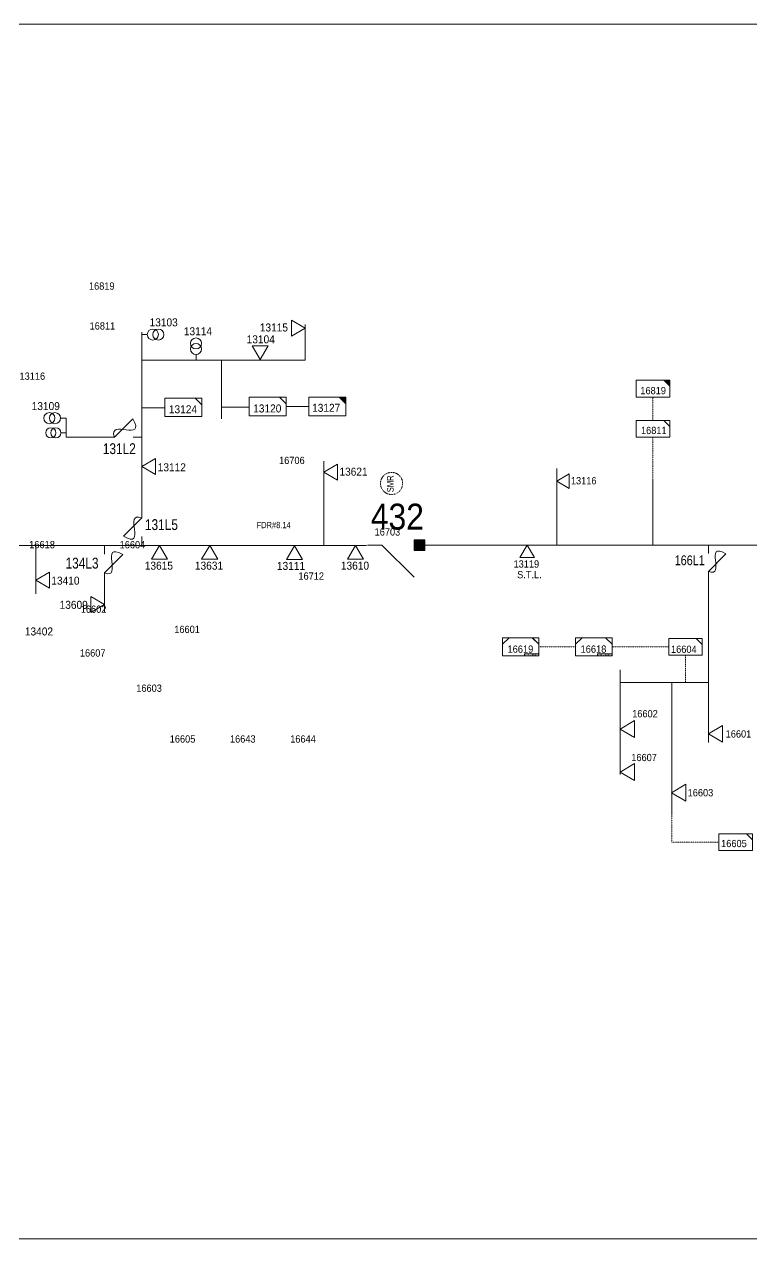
# Model space of a CAD drawing. Header units: metres. Extents: x 65984 to 144644, y -19036 to 23726.
# Drawn here: x 96267 to 96637, y 5739 to 6356 of the extents above; entities that cross this region are included whole.
import ezdxf
from ezdxf.enums import TextEntityAlignment as Align

# ---------------------------------------------------------------- set-up
doc = ezdxf.new("R2010")
doc.units = ezdxf.units.M
doc.header["$MEASUREMENT"] = 0
doc.linetypes.add('DGN Style 3', pattern=[0.013877, 0, -0.013877])
doc.layers.get('0').update_dxf_attribs({"color": 95, "lineweight": 40})
for name, color, linetype, lineweight in [('ABS', 7, 'Continuous', 40), ('ABS NUMBER', 112, 'Continuous', 30), ('CONTRACTOR NAME', 95, 'Continuous', 40), ('d_fco', 5, 'Continuous', 40), ('d_fco text', 95, 'Continuous', 40), ('d_oh branch', 94, 'Continuous', 40), ('d_tf', 1, 'Continuous', 40), ('d_tf no', 6, 'Continuous', 40), ('d_ug cable', 95, 'Continuous', 40), ('d_unit sub', 7, 'Continuous', 40), ('FDR  1  05', 172, 'Continuous', 40), ('Level 37', 7, 'Continuous', 0), ('O H MAIN FEEDER', 4, 'Continuous', 100)]:
    doc.layers.add(name, color=color, linetype=linetype, lineweight=lineweight)
doc.styles.add('NASKHF', font='naskhf.shx', dxfattribs={"height": 8})
doc.styles.add('Style-Arial', font='arial.ttf')
doc.styles.add('Style-msdefault', font='msdefault.shx')

# ---------------------------------------------------------------- blocks, each defined once
blk = doc.blocks.new('TF_8')
at = {"color": 0, "linetype": 'ByBlock', "lineweight": -2}
blk.add_line((6.3, 4.95), (9.9, 1.35), dxfattribs=at)
blk.add_3dface([(-10.1, 4.95), (9.9, 4.95), (9.9, -5.05), (-10.1, -5.05)], dxfattribs=at)
blk = doc.blocks.new('exist.us-1000kva')
at = {"color": 0, "linetype": 'ByBlock', "lineweight": -2, "flags": 128}
blk.add_lwpolyline([(40, 12.9), (32.8, 20), (40, 20)], close=True, dxfattribs=at)
at = {"color": 0, "linetype": 'ByBlock', "lineweight": -2, "extrusion": (0, 0, -1)}
blk.add_solid([(-40, 12.9), (-32.8, 20), (-40, 20)], dxfattribs=at)
at = {"color": 0, "linetype": 'ByBlock', "lineweight": -2, "xscale": 2, "yscale": 2}
blk.add_blockref('TF_8', (20.2, 10.1), dxfattribs=at)
blk = doc.blocks.new('FUSE01')
at = {"color": 0, "linetype": 'ByBlock', "lineweight": -2}
blk.add_line((0, -17.15), (0, -22.55), dxfattribs=at)
at = {"color": 0, "linetype": 'ByBlock', "lineweight": -2, "flags": 128}
blk.add_lwpolyline([(0, 0.05), (0, -5.75), (-11.2, -16.95)], dxfattribs=at)
at = {"color": 0, "linetype": 'ByBlock', "lineweight": -2}
blk.add_open_spline([(-11.2, -16.95), (3.4, -25.35), (-11.6, -1.35), (0, -5.75)], degree=3, dxfattribs=at)
blk = doc.blocks.new('*U1285')
at = {"layer": 'CONTRACTOR NAME', "color": 220, "lineweight": 13, "ltscale": 0.498271, "flags": 128}
for points in [[(1.71, -0.5), (-3.71, -0.5), (-3.71, 0.48), (1.71, 0.48)], [(3.72, -0.5), (1.71, -0.5), (1.71, 0.48), (3.72, 0.48)]]:
    blk.add_lwpolyline(points, close=True, dxfattribs=at)
at = {"layer": 'CONTRACTOR NAME', "color": 220, "lineweight": 13, "style": 'Style-msdefault', "width": 0.945946}
for s, height, p in [('2018.12.02', 0.683, (-3.48, 0.34)), ('BDC', 0.572, (2.06, 0.28))]:
    blk.add_text(s, height=height, dxfattribs=at).set_placement(p, align=Align.TOP_LEFT)
blk = doc.blocks.new('ABS2_1_1')
at = {"color": 0, "linetype": 'ByBlock', "lineweight": -2, "ltscale": 500}
for q in [(-29900, 43500), (0, 0)]:
    blk.add_line((0, 13600), q, dxfattribs=at)
at = {"color": 0, "linetype": 'ByBlock', "lineweight": -2, "ltscale": 500, "flags": 128}
for points in [[(5000, 43600), (-5000, 43600), (-5000, 53600), (5000, 53600)], [(3791, 49653), (3791, 49653), (3791, 49653)]]:
    blk.add_lwpolyline(points, close=True, dxfattribs=at)
at = {"color": 0, "linetype": 'ByBlock', "lineweight": -2, "ltscale": 500}
for points in [[(5000, 43600), (-5000, 43600), (5000, 53600), (-5000, 53600)], [(3791, 49653), (3791, 49653), (3791, 49653)]]:
    blk.add_solid(points, dxfattribs=at)
blk = doc.blocks.new('TRA1_1224')
at = {"layer": 'd_tf', "color": 220, "linetype": 'Continuous', "lineweight": 13, "ltscale": 0.000215867, "flags": 128}
blk.add_lwpolyline([(10.1, -17), (0.1, 0), (-9.9, -17)], close=True, dxfattribs=at)
blk = doc.blocks.new('TRA1_1223')
at = {"layer": 'd_tf', "color": 220, "linetype": 'Continuous', "lineweight": 13, "ltscale": 0.000215867, "xscale": 1.000046566207833, "yscale": 1.000046566207833, "zscale": 1.000046566207833, "rotation": 180}
blk.add_blockref('TRA1_1224', (0, 0), dxfattribs=at)
blk = doc.blocks.new('TRA1_1226')
at = {"layer": 'd_tf', "color": 220, "linetype": 'Continuous', "lineweight": 13, "ltscale": 0.000215867, "extrusion": (0, 0, -1), "flags": 128}
blk.add_lwpolyline([(-10.1, -17), (-0.1, 0), (9.9, -17)], close=True, dxfattribs=at)
blk = doc.blocks.new('TRA1_1225')
at = {"layer": 'd_tf', "color": 220, "linetype": 'Continuous', "lineweight": 13, "ltscale": 0.000215867, "xscale": 1.000046566207833, "yscale": 1.000046566207833, "zscale": 1.000046566207833, "rotation": 180}
blk.add_blockref('TRA1_1226', (0, 0), dxfattribs=at)
blk = doc.blocks.new('TRA1_1230')
at = {"layer": 'd_tf', "color": 220, "linetype": 'Continuous', "lineweight": 13, "ltscale": 0.00025881, "flags": 128}
blk.add_lwpolyline([(10, -17), (0, 0), (-10, -17)], close=True, dxfattribs=at)
blk = doc.blocks.new('TRA1_1229')
at = {"layer": 'd_tf', "color": 220, "linetype": 'Continuous', "lineweight": 13, "ltscale": 0.00025881, "xscale": 1.000046566207833, "yscale": 1.000046566207833, "zscale": 1.000046566207833, "rotation": 180}
blk.add_blockref('TRA1_1230', (0, 0), dxfattribs=at)
blk = doc.blocks.new('*U3107')
at = {"layer": 'd_unit sub', "color": 220, "linetype": 'Continuous', "lineweight": 13, "flags": 128}
for points in [[(-9.48, 1.38), (-6.07, 4.73), (-9.48, 4.73)], [(9.49, 1.32), (6.02, 4.73), (9.5, 4.73)]]:
    blk.add_lwpolyline(points, close=True, dxfattribs=at)
at = {"layer": 'd_unit sub', "color": 220, "linetype": 'Continuous', "lineweight": 13, "xscale": 0.94866334575076, "yscale": 0.94866334575076, "zscale": 0.4380515265747434, "rotation": 359.9999999999999}
blk.add_blockref('TF_8', (0.1, 0.04), dxfattribs=at)
blk = doc.blocks.new('TFU_173')
at = {"layer": 'd_ug cable', "color": 220, "linetype": 'Continuous', "lineweight": 13}
blk.add_line((0, 10), (0, 0), dxfattribs=at)
at = {"layer": 'd_ug cable', "color": 220, "linetype": 'Continuous', "lineweight": 13, "extrusion": (0, 0, -1)}
for centre in [(0, 30), (0, 20)]:
    blk.add_circle(centre, 10, dxfattribs=at)
blk = doc.blocks.new('TRA1_1456')
at = {"layer": 'd_ug cable', "color": 220, "linetype": 'Continuous', "lineweight": 13, "extrusion": (0, 0, -1), "flags": 128}
blk.add_lwpolyline([(-10.1, -17), (-0.1, 0), (9.9, -17)], close=True, dxfattribs=at)
blk = doc.blocks.new('TRA1_1455')
at = {"layer": 'd_ug cable', "color": 220, "linetype": 'Continuous', "lineweight": 13, "xscale": 1.000046566207833, "yscale": 1.000046566207833, "zscale": 1.000046566207833, "rotation": 180}
blk.add_blockref('TRA1_1456', (0, 0), dxfattribs=at)
blk = doc.blocks.new('TRA1_1454')
at = {"layer": 'd_ug cable', "color": 6, "linetype": 'Continuous', "lineweight": 13, "flags": 128}
blk.add_lwpolyline([(10.1, -17), (0.1, 0), (-9.9, -17)], close=True, dxfattribs=at)
blk = doc.blocks.new('TRA1_1453')
at = {"layer": 'd_ug cable', "color": 6, "linetype": 'Continuous', "lineweight": 13, "xscale": 1.000046566088347, "yscale": 1.000046566088347, "zscale": 1.000046566088347, "rotation": 180.0000042736749}
blk.add_blockref('TRA1_1454', (0, 0), dxfattribs=at)

msp = doc.modelspace()

# ---------------------------------------------------------------- linework, layer by layer
at = {"layer": 'd_oh branch', "color": 220, "linetype": 'Continuous', "lineweight": 13}
for p, q in [((96537.52, 6130.27), (96537.52, 6091.29)), ((96586.37, 6091.29), (96586.37, 6124.55)), ((96614.54, 6073.36), (96614.54, 5991.07)), ((96569.7, 6027.95), (96569.7, 5974.68)), ((96614.54, 6021.51), (96569.7, 6021.51)), ((96596.01, 6021.51), (96596.01, 5954.32))]:
    msp.add_line(p, q, dxfattribs=at)
at = {"layer": 'd_ug cable', "color": 220, "linetype": 'Continuous', "lineweight": 13}
for p, q in [((96326.6, 6109.89), (96326.6, 6199.63)), ((96326.6, 6109.89), (96326.6, 6199.63)), ((96326.6, 6109.89), (96326.6, 6199.63)), ((96326.6, 6109.89), (96326.6, 6199.63)), ((96409.69, 6185.45), (96409.69, 6203.51)), ((96409.69, 6185.45), (96409.69, 6203.51)), ((96409.69, 6185.45), (96409.69, 6203.51)), ((96409.69, 6185.45), (96409.69, 6203.51)), ((96326.6, 6185.45), (96409.69, 6185.45)), ((96326.6, 6185.45), (96409.69, 6185.45)), ((96326.6, 6185.45), (96409.69, 6185.45)), ((96326.6, 6185.45), (96409.69, 6185.45)), ((96367.11, 6155.51), (96367.11, 6185.45)), ((96367.11, 6155.51), (96367.11, 6185.45)), ((96367.11, 6155.51), (96367.11, 6185.45)), ((96367.11, 6155.51), (96367.11, 6185.45)), ((96288.09, 6146.27), (96288.09, 6155.93)), ((96288.09, 6146.27), (96288.09, 6155.93)), ((96288.09, 6146.27), (96288.09, 6155.93)), ((96288.09, 6146.27), (96288.09, 6155.93)), ((96399.93, 6161.83), (96411.49, 6161.83)), ((96399.93, 6161.83), (96411.49, 6161.83)), ((96399.93, 6161.83), (96411.49, 6161.83)), ((96399.93, 6161.83), (96411.49, 6161.83)), ((96309.81, 6146.27), (96288.09, 6146.27)), ((96309.81, 6146.27), (96288.09, 6146.27)), ((96309.81, 6146.27), (96288.09, 6146.27)), ((96309.81, 6146.27), (96288.09, 6146.27)), ((96419.16, 6134.1), (96419.16, 6091.23)), ((96419.16, 6134.1), (96419.16, 6091.23)), ((96419.16, 6134.1), (96419.16, 6091.23)), ((96419.16, 6134.1), (96419.16, 6091.23)), ((96440.73, 6091.23), (96118.39, 6091.21)), ((96272.74, 6066.56), (96272.74, 6091.23)), ((96272.74, 6066.56), (96272.74, 6091.23)), ((96272.74, 6066.56), (96272.74, 6091.23)), ((96272.74, 6066.56), (96272.74, 6091.23)), ((96307.63, 6057.05), (96307.63, 6076)), ((96307.63, 6057.05), (96307.63, 6076)), ((96307.63, 6057.05), (96307.63, 6076)), ((96307.63, 6057.05), (96307.63, 6076))]:
    msp.add_line(p, q, dxfattribs=at)
at = {"layer": 'd_ug cable', "color": 220, "linetype": 'DGN Style 3', "lineweight": 13}
for p, q in [((96586.37, 6166.65), (96586.37, 6154.8)), ((96528.45, 6039.67), (96547.09, 6039.67)), ((96565.58, 6039.67), (96594.38, 6039.67)), ((96602.91, 6035.4), (96602.91, 6021.51))]:
    msp.add_line(p, q, dxfattribs=at)
at = {"layer": 'd_ug cable', "color": 220, "linetype": 'Continuous', "lineweight": 13, "flags": 128}
for points in [[(96338.3, 6161.11), (96326.6, 6161.11)], [(96338.3, 6161.11), (96326.6, 6161.11)], [(96338.3, 6161.11), (96326.6, 6161.11)], [(96338.3, 6161.11), (96326.6, 6161.11)], [(96381.15, 6161.53), (96367.11, 6161.53)], [(96381.15, 6161.53), (96367.11, 6161.53)], [(96381.15, 6161.53), (96367.11, 6161.53)], [(96381.15, 6161.53), (96367.11, 6161.53)]]:
    msp.add_lwpolyline(points, dxfattribs=at)
at = {"layer": 'd_ug cable', "color": 220, "linetype": 'DGN Style 3', "lineweight": 13, "flags": 128}
for points in [[(96586.37, 6146.26), (96586.37, 6124.55)], [(96619.95, 5940.36), (96596.01, 5940.36), (96596.01, 5954.32)]]:
    msp.add_lwpolyline(points, dxfattribs=at)
at = {"layer": 'd_ug cable', "color": 2, "linetype": 'DGN Style 3', "lineweight": 13}
msp.add_circle((96453.55, 6122.72), 5.64, dxfattribs=at)
at = {"layer": 'O H MAIN FEEDER', "color": 220, "lineweight": 13, "ltscale": 30}
msp.add_line((96537.52, 6091.29), (96469.95, 6091.29), dxfattribs=at)
at = {"layer": 'O H MAIN FEEDER', "color": 140, "linetype": 'Continuous', "lineweight": 13, "flags": 128}
msp.add_lwpolyline([(95909.51, 6356.17), (97132.61, 6356.17), (97132.61, 5738.74), (95909.51, 5738.74)], close=True, dxfattribs=at)
at = {"layer": 'O H MAIN FEEDER', "color": 220, "lineweight": 13, "ltscale": 30, "flags": 128}
msp.add_lwpolyline([(96744, 6091.29), (96534.36, 6091.29)], dxfattribs=at)

# ---------------------------------------------------------------- block references
at = {"layer": 'ABS', "color": 2, "linetype": 'Continuous', "lineweight": 13, "ltscale": 0.812883, "xscale": 0.0005446322480400587, "yscale": -0.0005446322480400591, "zscale": 0.000360672857092237, "rotation": 90.00000000000031}
msp.add_blockref('ABS2_1_1', (96441.27, 6091.29), dxfattribs=at)
at = {"layer": 'CONTRACTOR NAME', "color": 220, "lineweight": 13, "ltscale": 0.498271}
for p in [(96524.74, 6035.55), (96561.86, 6035.55)]:
    msp.add_blockref('*U1285', p, dxfattribs=at)
at = {"layer": 'd_fco', "color": 7, "linetype": 'Continuous', "lineweight": 13, "xscale": 0.8, "yscale": 0.8, "zscale": 0.1205302691593963, "rotation": 179.9999150855068}
msp.add_blockref('FUSE01', (96614.54, 6073.4), dxfattribs=at)
at = {"layer": 'd_tf', "color": 220, "linetype": 'Continuous', "lineweight": 13, "ltscale": 0.000215867, "extrusion": (0, 0, -1), "xscale": 0.37, "yscale": 0.37, "zscale": 0.37, "rotation": 90.00012307436616}
msp.add_blockref('TRA1_1225', (-96537.52, 6123.95), dxfattribs=at)
at = {"layer": 'd_tf', "color": 220, "linetype": 'Continuous', "lineweight": 13, "ltscale": 0.000215867, "xscale": 0.3700000000000001, "yscale": 0.3700000000000001, "zscale": 0.3700000000000001, "rotation": 179.9998805858008}
msp.add_blockref('TRA1_1223', (96522.46, 6091.29), dxfattribs=at)
at = {"layer": 'd_tf', "color": 220, "linetype": 'Continuous', "lineweight": 13, "ltscale": 0.00025881, "xscale": 0.4267622666565712, "yscale": 0.4267622666565712, "zscale": 0.4267622666565712, "rotation": 269.9999999999999}
for p in [(96569.71, 5997.87), (96614.55, 5995.41), (96569.71, 5976.01), (96595.86, 5965.49)]:
    msp.add_blockref('TRA1_1229', p, dxfattribs=at)
at = {"layer": 'd_ug cable', "color": 6, "linetype": 'Continuous', "lineweight": 13, "xscale": 0.4070000000000001, "yscale": 0.4070000000000001, "zscale": 0.4070000000000001, "rotation": 90.00043732080188}
msp.add_blockref('TRA1_1453', (96409.69, 6201.67), dxfattribs=at)
msp.add_blockref('TRA1_1453', (96409.69, 6201.67), dxfattribs=at)
msp.add_blockref('TRA1_1453', (96409.69, 6201.67), dxfattribs=at)
at = {"layer": 'd_ug cable', "color": 220, "linetype": 'Continuous', "lineweight": 13}
for name, p, xscale, yscale, zscale, rotation in [('TRA1_1455', (96409.69, 6201.67), 0.4070000000000001, 0.4070000000000001, 0.4070000000000001, 90.00043732080188), ('TFU_173', (96326.6, 6198.43), 0.2816630959933371, 0.2816630959933371, 0.2816630959933371, 270.00005088138), ('TFU_173', (96326.6, 6198.43), 0.2816630959933371, 0.2816630959933371, 0.2816630959933371, 270.00005088138), ('TFU_173', (96326.6, 6198.43), 0.2816630959933371, 0.2816630959933371, 0.2816630959933371, 270.00005088138), ('TFU_173', (96326.6, 6198.43), 0.2816630959933371, 0.2816630959933371, 0.2816630959933371, 270.00005088138), ('TFU_173', (96354.16, 6185.45), 0.2816630959933371, 0.2816630959933371, 0.2816630959933371, 359.9999999999999), ('TFU_173', (96354.16, 6185.45), 0.2816630959933371, 0.2816630959933371, 0.2816630959933371, 359.9999999999999), ('TFU_173', (96354.16, 6185.45), 0.2816630959933371, 0.2816630959933371, 0.2816630959933371, 359.9999999999999), ('TFU_173', (96354.16, 6185.45), 0.2816630959933371, 0.2816630959933371, 0.2816630959933371, 359.9999999999999), ('TF_8', (96347.78, 6161.46), 0.9388769866444568, 0.9388769866444568, 0.4694384933222284, 359.9999999999999), ('TF_8', (96347.78, 6161.46), 0.9388769866444568, 0.9388769866444568, 0.4694384933222284, 359.9999999999999), ('TF_8', (96347.78, 6161.46), 0.9388769866444568, 0.9388769866444568, 0.4694384933222284, 359.9999999999999), ('TF_8', (96347.78, 6161.46), 0.9388769866444568, 0.9388769866444568, 0.4694384933222284, 359.9999999999999), ('TF_8', (96390.63, 6161.88), 0.9388769866444568, 0.9388769866444568, 0.4694384933222284, 359.9999999999999), ('TF_8', (96390.63, 6161.88), 0.9388769866444568, 0.9388769866444568, 0.4694384933222284, 359.9999999999999), ('TF_8', (96390.63, 6161.88), 0.9388769866444568, 0.9388769866444568, 0.4694384933222284, 359.9999999999999), ('TF_8', (96390.63, 6161.88), 0.9388769866444568, 0.9388769866444568, 0.4694384933222284, 359.9999999999999), ('exist.us-1000kva', (96411.49, 6157.13), 0.4694384933222284, 0.4694384933222284, 0.4694384933222284, 359.9999999999999), ('exist.us-1000kva', (96411.49, 6157.13), 0.4694384933222284, 0.4694384933222284, 0.4694384933222284, 359.9999999999999), ('exist.us-1000kva', (96411.49, 6157.13), 0.4694384933222284, 0.4694384933222284, 0.4694384933222284, 359.9999999999999), ('exist.us-1000kva', (96411.49, 6157.13), 0.4694384933222284, 0.4694384933222284, 0.4694384933222284, 359.9999999999999), ('FUSE01', (96307.94, 6146.27), 0.8333381467080893, -0.8333381467080901, 0.1325832960753359, 270.000228319361), ('FUSE01', (96307.94, 6146.27), 0.8333381467080893, -0.8333381467080901, 0.1325832960753359, 270.000228319361), ('FUSE01', (96307.94, 6146.27), 0.8333381467080893, -0.8333381467080901, 0.1325832960753359, 270.000228319361), ('FUSE01', (96307.94, 6146.27), 0.8333381467080893, -0.8333381467080901, 0.1325832960753359, 270.000228319361), ('FUSE01', (96307.63, 6072.43), 0.8333381467080891, 0.8333381467080891, 0.1325832960753359, 179.9998947555364), ('FUSE01', (96307.63, 6072.43), 0.8333381467080891, 0.8333381467080891, 0.1325832960753359, 179.9998947555364), ('FUSE01', (96307.63, 6072.43), 0.8333381467080891, 0.8333381467080891, 0.1325832960753359, 179.9998947555364), ('TRA1_1455', (96404.13, 6090.94), 0.407, 0.407, 0.407, 179.9998805858008), ('TRA1_1455', (96404.13, 6090.94), 0.407, 0.407, 0.407, 179.9998805858008), ('TRA1_1455', (96404.13, 6090.94), 0.407, 0.407, 0.407, 179.9998805858008), ('TRA1_1455', (96404.13, 6090.94), 0.407, 0.407, 0.407, 179.9998805858008), ('TRA1_1455', (96272.74, 6073.51), 0.4070000000000001, 0.4070000000000001, 0.4070000000000001, 270.0001230743661), ('TRA1_1455', (96272.74, 6073.51), 0.4070000000000001, 0.4070000000000001, 0.4070000000000001, 270.0001230743661), ('TRA1_1455', (96272.74, 6073.51), 0.4070000000000001, 0.4070000000000001, 0.4070000000000001, 270.0001230743661), ('TRA1_1455', (96272.74, 6073.51), 0.4070000000000001, 0.4070000000000001, 0.4070000000000001, 270.0001230743661)]:
    msp.add_blockref(name, p, dxfattribs=dict(at, xscale=xscale, yscale=yscale, zscale=zscale, rotation=rotation))
at = {"layer": 'd_ug cable', "color": 220, "linetype": 'Continuous', "lineweight": 13, "extrusion": (0, 0, -1)}
for name, p, xscale, yscale, zscale, rotation in [('TRA1_1455', (-96386.67, 6185.74), 0.407, 0.407, 0.407, 359.9998173764003), ('TRA1_1455', (-96386.67, 6185.74), 0.407, 0.407, 0.407, 359.9998173764003), ('TRA1_1455', (-96386.67, 6185.74), 0.407, 0.407, 0.407, 359.9998173764003), ('TRA1_1455', (-96386.67, 6185.74), 0.407, 0.407, 0.407, 359.9998173764003), ('TFU_173', (-96288.09, 6155.93), 0.281663095993337, 0.281663095993337, 0.281663095993337, 269.9998570147347), ('TFU_173', (-96288.09, 6155.93), 0.281663095993337, 0.281663095993337, 0.281663095993337, 269.9998570147347), ('TFU_173', (-96288.09, 6155.93), 0.281663095993337, 0.281663095993337, 0.281663095993337, 269.9998570147347), ('TFU_173', (-96288.09, 6155.93), 0.281663095993337, 0.281663095993337, 0.281663095993337, 269.9998570147347), ('TFU_173', (-96287.98, 6148.46), 0.2534967863940033, 0.2534967863940033, 0.2534967863940033, 269.9998570147347), ('TRA1_1455', (-96326.6, 6131.43), 0.407, 0.407, 0.407, 90.00024615194303), ('TRA1_1455', (-96326.6, 6131.43), 0.407, 0.407, 0.407, 90.00024615194303), ('TRA1_1455', (-96326.6, 6131.43), 0.407, 0.407, 0.407, 90.00024615194303), ('TRA1_1455', (-96326.6, 6131.43), 0.407, 0.407, 0.407, 90.00024615194303), ('TRA1_1455', (-96419.16, 6128.51), 0.4070000000000001, 0.4070000000000001, 0.4070000000000001, 90.00012307436616), ('TRA1_1455', (-96419.16, 6128.51), 0.4070000000000001, 0.4070000000000001, 0.4070000000000001, 90.00012307436616), ('TRA1_1455', (-96419.16, 6128.51), 0.4070000000000001, 0.4070000000000001, 0.4070000000000001, 90.00012307436616), ('TRA1_1455', (-96419.16, 6128.51), 0.4070000000000001, 0.4070000000000001, 0.4070000000000001, 90.00012307436616), ('TRA1_1455', (-96335.67, 6091.22), 0.407, 0.407, 0.407, 180), ('TRA1_1455', (-96335.67, 6091.22), 0.407, 0.407, 0.407, 180), ('TRA1_1455', (-96335.67, 6091.22), 0.407, 0.407, 0.407, 180), ('TRA1_1455', (-96335.67, 6091.22), 0.407, 0.407, 0.407, 180), ('TRA1_1455', (-96361.14, 6091.22), 0.407, 0.407, 0.407, 179.9999999998771), ('TRA1_1455', (-96361.14, 6091.22), 0.407, 0.407, 0.407, 179.9999999998771), ('TRA1_1455', (-96361.14, 6091.22), 0.407, 0.407, 0.407, 179.9999999998771), ('TRA1_1455', (-96361.14, 6091.22), 0.407, 0.407, 0.407, 179.9999999998771), ('TRA1_1455', (-96435.33, 6091.22), 0.407, 0.407, 0.407, 180), ('TRA1_1455', (-96435.33, 6091.22), 0.407, 0.407, 0.407, 180), ('TRA1_1455', (-96435.33, 6091.22), 0.407, 0.407, 0.407, 180), ('TRA1_1455', (-96435.33, 6091.22), 0.407, 0.407, 0.407, 180), ('TRA1_1455', (-96307.63, 6061.14), 0.407, 0.407, 0.407, 270), ('TRA1_1455', (-96307.63, 6061.14), 0.407, 0.407, 0.407, 270), ('TRA1_1455', (-96307.63, 6061.14), 0.407, 0.407, 0.407, 270), ('TRA1_1455', (-96307.63, 6061.14), 0.407, 0.407, 0.407, 270)]:
    msp.add_blockref(name, p, dxfattribs=dict(at, xscale=xscale, yscale=yscale, zscale=zscale, rotation=rotation))
at = {"layer": 'd_ug cable', "color": 7, "linetype": 'Continuous', "lineweight": 13, "xscale": 0.8333381467080891, "yscale": 0.8333381467080891, "zscale": 0.1325832960753359}
for p, rotation in [((96326.6, 6110.02), 359.9997716821658), ((96326.6, 6110.02), 359.9997716821658), ((96326.6, 6110.02), 359.9997716821658), ((96326.6, 6110.02), 359.9997716821658), ((96307.63, 6072.43), 179.9998947555364)]:
    msp.add_blockref('FUSE01', p, dxfattribs=dict(at, rotation=rotation))
at = {"layer": 'd_unit sub', "color": 220, "linetype": 'Continuous', "lineweight": 13, "xscale": 0.9742284657550533, "yscale": 0.9742284657550533, "zscale": 0.9742284657550533}
for p in [(96519.2, 6039.67), (96556.33, 6039.67)]:
    msp.add_blockref('*U3107', p, dxfattribs=at)
at = {"layer": 'FDR  1  05', "color": 220, "linetype": 'Continuous', "lineweight": 13, "zscale": 0.4267622666565712, "rotation": 359.9999999999999}
for name, p, xscale, yscale in [('exist.us-1000kva', (96577.84, 6166.65), 0.4267622666565712, 0.4267622666565712), ('TF_8', (96586.46, 6150.58), 0.8535245333131425, 0.8535245333131425), ('TF_8', (96603, 6039.71), 0.8535245333131425, 0.8535245333131425), ('TF_8', (96628.57, 5940.4), 0.8535245333131425, 0.8535245333131425)]:
    msp.add_blockref(name, p, dxfattribs=dict(at, xscale=xscale, yscale=yscale))

# ---------------------------------------------------------------- texts
at = {"layer": 'ABS NUMBER', "color": 2, "lineweight": 13, "style": 'Style-Arial', "width": 0.88}
msp.add_text('432', height=13.169, dxfattribs=at).set_placement((96442.98, 6112.45), align=Align.TOP_LEFT)
at = {"layer": 'd_fco text', "color": 7, "linetype": 'Continuous', "lineweight": 13, "style": 'Style-msdefault', "width": 0.82}
msp.add_text('166L1', height=5, rotation=359.96624, dxfattribs=at).set_placement((96597.44, 6081.17))
at = {"layer": 'd_tf no', "color": 220, "linetype": 'Continuous', "lineweight": 13, "style": 'Style-msdefault'}
for s, width, p in [('16819', 0.945946, (96299.75, 6224.93)), ('16811', 0.945946, (96300.07, 6204.66)), ('16819', 0.945946, (96579.98, 6171.79)), ('16811', 0.945946, (96580.3, 6151.52)), ('16706', 0.945946, (96396.36, 6136.29)), ('16703', 0.945946, (96444.92, 6099.93)), ('16618', 0.953514, (96269.35, 6093.5)), ('16604', 0.945946, (96315.34, 6093.42)), ('16602', 0.945946, (96295.61, 6060.65)), ('16601', 0.945946, (96343.11, 6050.37)), ('16607', 0.945946, (96295.14, 6038.39)), ('16619', 0.953514, (96512.45, 6040.35)), ('16618', 0.953514, (96549.58, 6040.35)), ('16604', 0.945946, (96595.57, 6040.27)), ('16603', 0.945946, (96323.79, 6020.49)), ('16602', 0.945946, (96575.84, 6007.51)), ('16601', 0.945946, (96623.34, 5997.22)), ('16605', 0.945946, (96340.8, 5994.66)), ('16643', 0.945946, (96371.41, 5994.66)), ('16644', 0.945946, (96402.02, 5994.66)), ('16607', 0.945946, (96575.37, 5985.24)), ('16603', 0.945946, (96604.02, 5967.34)), ('16605', 0.945946, (96621.03, 5941.51))]:
    msp.add_text(s, height=3.7, dxfattribs=dict(at, width=width)).set_placement(p, align=Align.TOP_LEFT)
at = {"layer": 'd_tf no', "color": 220, "linetype": 'Continuous', "lineweight": 13, "style": 'Style-msdefault', "width": 0.945946}
for p in [(96264.46, 6175.43), (96544.69, 6122.28)]:
    msp.add_text('13116', height=3.7, dxfattribs=at).set_placement(p)
msp.add_text('13119', height=3.7, rotation=0.00006, dxfattribs=at).set_placement((96528.54, 6079.93), align=Align.RIGHT)
at = {"layer": 'd_tf no', "color": 7, "linetype": 'Continuous', "lineweight": 13, "style": 'Style-msdefault', "width": 0.945946}
msp.add_text('S.T.L.', height=3.7, rotation=0.00006, dxfattribs=at).set_placement((96529.84, 6074.52), align=Align.RIGHT)
at = {"layer": 'd_tf no', "color": 220, "linetype": 'Continuous', "lineweight": 13, "insert": (96406.2, 6077.5), "char_height": 3.7, "attachment_point": 1, "style": 'NASKHF'}
msp.add_mtext('\\Fmsdefault;\\H1x;\\W0.945946;16712\\P', dxfattribs=at)
at = {"layer": 'd_ug cable', "color": 6, "linetype": 'Continuous', "lineweight": 13, "style": 'Style-msdefault', "width": 0.945946}
msp.add_text('13103', height=4.07, rotation=0.00019, dxfattribs=at).set_placement((96330.56, 6206.67), align=Align.TOP_LEFT)
msp.add_text('13103', height=4.07, rotation=0.00019, dxfattribs=at).set_placement((96330.56, 6206.67), align=Align.TOP_LEFT)
msp.add_text('13103', height=4.07, rotation=0.00019, dxfattribs=at).set_placement((96330.56, 6206.67), align=Align.TOP_LEFT)
at = {"layer": 'd_ug cable', "color": 220, "linetype": 'Continuous', "lineweight": 13, "style": 'Style-msdefault', "width": 0.945946}
msp.add_text('13103', height=4.07, rotation=0.00019, dxfattribs=at).set_placement((96330.56, 6206.67), align=Align.TOP_LEFT)
at = {"layer": 'd_ug cable', "color": 220, "linetype": 'Continuous', "lineweight": 13, "style": 'Style-msdefault'}
for s, height, width, p in [('13114', 4.07, 0.945946, (96347.98, 6202.13)), ('13114', 4.07, 0.945946, (96347.98, 6202.13)), ('13114', 4.07, 0.945946, (96347.98, 6202.13)), ('13114', 4.07, 0.945946, (96347.98, 6202.13)), ('13124', 4.07, 0.945946, (96340.37, 6162.47)), ('13124', 4.07, 0.945946, (96340.37, 6162.47)), ('13124', 4.07, 0.945946, (96340.37, 6162.47)), ('13124', 4.07, 0.945946, (96340.37, 6162.47)), ('13120', 4.07, 0.945946, (96383.22, 6162.88)), ('13120', 4.07, 0.945946, (96383.22, 6162.88)), ('13120', 4.07, 0.945946, (96383.22, 6162.88)), ('13120', 4.07, 0.945946, (96383.22, 6162.88)), ('13127', 4.07, 0.945946, (96413.16, 6163.21)), ('13127', 4.07, 0.945946, (96413.16, 6163.21)), ('13127', 4.07, 0.945946, (96413.16, 6163.21)), ('13127', 4.07, 0.945946, (96413.16, 6163.21)), ('FDR#8.14', 3.212, 0.857143, (96384.96, 6103.2)), ('13410', 4.07, 0.945946, (96280.63, 6075.35)), ('13410', 4.07, 0.945946, (96280.63, 6075.35)), ('13410', 4.07, 0.945946, (96280.63, 6075.35)), ('13410', 4.07, 0.945946, (96280.63, 6075.35)), ('13402', 4.07, 0.945946, (96267.18, 6049.5)), ('13402', 4.07, 0.945946, (96267.18, 6049.5)), ('13402', 4.07, 0.945946, (96267.18, 6049.5))]:
    msp.add_text(s, height=height, dxfattribs=dict(at, width=width)).set_placement(p, align=Align.TOP_LEFT)
at = {"layer": 'd_ug cable', "color": 220, "linetype": 'Continuous', "lineweight": 13, "style": 'Style-msdefault', "width": 0.945946}
msp.add_text('13115', height=4.07, dxfattribs=at).set_placement((96400.9, 6199.98), align=Align.RIGHT)
msp.add_text('13115', height=4.07, dxfattribs=at).set_placement((96400.9, 6199.98), align=Align.RIGHT)
msp.add_text('13115', height=4.07, dxfattribs=at).set_placement((96400.9, 6199.98), align=Align.RIGHT)
msp.add_text('13115', height=4.07, dxfattribs=at).set_placement((96400.9, 6199.98), align=Align.RIGHT)
for s, p in [('13104', (96394.22, 6198.03)), ('13104', (96394.22, 6198.03)), ('13104', (96394.22, 6198.03)), ('13104', (96394.22, 6198.03)), ('13109', (96284.96, 6164.1)), ('13109', (96284.96, 6164.1)), ('13109', (96284.96, 6164.1)), ('13109', (96284.96, 6164.1)), ('13609', (96299.16, 6063.05)), ('13609', (96299.16, 6063.05)), ('13609', (96299.16, 6063.05)), ('13609', (96299.16, 6063.05))]:
    msp.add_text(s, height=4.07, dxfattribs=at).set_placement(p, align=Align.TOP_RIGHT)
at = {"layer": 'd_ug cable', "color": 220, "linetype": 'Continuous', "lineweight": 13, "style": 'Style-msdefault'}
for s, height, rotation, width, p in [('131L2', 5.5, 0.03394, 0.82, (96323.57, 6137.66)), ('131L2', 5.5, 0.03394, 0.82, (96323.57, 6137.66)), ('131L2', 5.5, 0.03394, 0.82, (96323.57, 6137.66)), ('131L2', 5.5, 0.03394, 0.82, (96323.57, 6137.66)), ('13111', 4.07, 0.00006, 0.945946, (96409.59, 6078.77)), ('13111', 4.07, 0.00006, 0.945946, (96409.59, 6078.77)), ('13111', 4.07, 0.00006, 0.945946, (96409.59, 6078.77)), ('13111', 4.07, 0.00006, 0.945946, (96409.59, 6078.77))]:
    msp.add_text(s, height=height, rotation=rotation, dxfattribs=dict(at, width=width)).set_placement(p, align=Align.RIGHT)
at = {"layer": 'd_ug cable', "color": 220, "linetype": 'Continuous', "lineweight": 13, "style": 'Style-msdefault', "width": 0.945946}
for s, p in [('13112', (96334.7, 6128.9)), ('13112', (96334.7, 6128.9)), ('13112', (96334.7, 6128.9)), ('13112', (96334.7, 6128.9)), ('13621', (96427.04, 6126.67)), ('13615', (96328.12, 6078.89)), ('13615', (96328.12, 6078.89)), ('13615', (96328.12, 6078.89)), ('13615', (96328.12, 6078.89)), ('13631', (96353.6, 6078.89)), ('13631', (96353.6, 6078.89)), ('13631', (96353.6, 6078.89)), ('13631', (96353.6, 6078.89)), ('13610', (96427.79, 6078.89))]:
    msp.add_text(s, height=4.07, dxfattribs=at).set_placement(p)
at = {"layer": 'd_ug cable', "color": 6, "linetype": 'Continuous', "lineweight": 13, "style": 'Style-msdefault', "width": 0.945946}
for s, p in [('13621', (96427.04, 6126.67)), ('13621', (96427.04, 6126.67)), ('13621', (96427.04, 6126.67)), ('13610', (96427.79, 6078.89)), ('13610', (96427.79, 6078.89)), ('13610', (96427.79, 6078.89))]:
    msp.add_text(s, height=4.07, dxfattribs=at).set_placement(p)
at = {"layer": 'd_ug cable', "color": 7, "linetype": 'Continuous', "lineweight": 13, "style": 'Style-msdefault', "width": 0.82}
msp.add_text('131L5', height=5.5, rotation=359.96606, dxfattribs=at).set_placement((96344.97, 6104.54), align=Align.TOP_RIGHT)
msp.add_text('131L5', height=5.5, rotation=359.96606, dxfattribs=at).set_placement((96344.97, 6104.54), align=Align.TOP_RIGHT)
msp.add_text('131L5', height=5.5, rotation=359.96606, dxfattribs=at).set_placement((96344.97, 6104.54), align=Align.TOP_RIGHT)
msp.add_text('131L5', height=5.5, rotation=359.96606, dxfattribs=at).set_placement((96344.97, 6104.54), align=Align.TOP_RIGHT)
at = {"layer": 'd_ug cable', "color": 220, "linetype": 'Continuous', "lineweight": 13, "style": 'Style-msdefault', "width": 0.82}
msp.add_text('134L3', height=5.5, rotation=359.96618, dxfattribs=at).set_placement((96287.85, 6079.47))
msp.add_text('134L3', height=5.5, rotation=359.96618, dxfattribs=at).set_placement((96287.85, 6079.47))
msp.add_text('134L3', height=5.5, rotation=359.96618, dxfattribs=at).set_placement((96287.85, 6079.47))
at = {"layer": 'd_ug cable', "color": 7, "linetype": 'Continuous', "lineweight": 13, "style": 'Style-msdefault', "width": 0.82}
msp.add_text('134L3', height=5.5, rotation=359.96618, dxfattribs=at).set_placement((96287.85, 6079.47))
at = {"layer": 'Level 37', "color": 1, "linetype": 'Continuous', "lineweight": 13, "ltscale": 1.045283, "style": 'Style-msdefault', "width": 0.86}
msp.add_text('SMR', height=3.346, rotation=89.99963, dxfattribs=at).set_placement((96454.56, 6126.82), align=Align.RIGHT)

doc.saveas('drawing.dxf')
